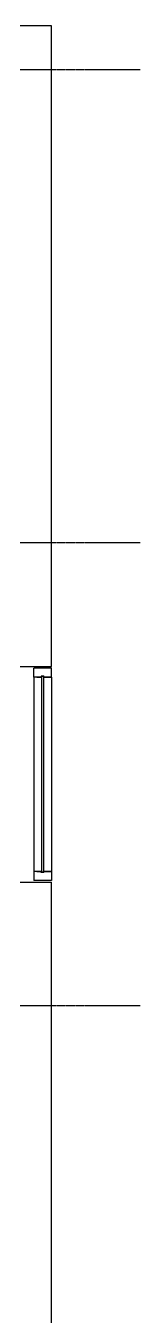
# Model space of a CAD drawing. Header units: millimetres. Extents: x 18456 to 179493, y -203649 to 469211.
# Drawn here: x 121797 to 122429, y -29425 to -22131 of the extents above; entities that cross this region are included whole.
import ezdxf

# ---------------------------------------------------------------- set-up
doc = ezdxf.new("R2010")
doc.units = ezdxf.units.MM
doc.linetypes.add('X-평면도(기본형)$0$CEN', pattern=[52.5, 50, -1, 0.5, -1])
for name, color, linetype, true_color in [('X-평면도(기본형)$0$CEN', 1, 'X-평면도(기본형)$0$CEN', 0xff0000), ('X-평면도(기본형)$0$W1', 2, 'Continuous', 0xffff00), ('X-평면도(기본형)$0$WID', 4, 'Continuous', 0x00ffff)]:
    doc.layers.add(name, color=color, linetype=linetype, true_color=true_color)

# ---------------------------------------------------------------- blocks, each defined once
blk = doc.blocks.new('X-평면도(기본형)$0$cw1200')
at = {"layer": 'X-평면도(기본형)$0$WID'}
for p, q in [((0, 0), (0, -100)), ((50, 0), (0, 0)), ((50, -41), (50, 0)), ((50, 0), (50, -41)), ((1150, -41), (1150, 0)), ((1150, 0), (1200, 0)), ((1150, 0), (1150, -41)), ((1200, 0), (1200, -100)), ((50, -41), (44.5, -42.8)), ((44.5, -42.8), (44.5, -57.2)), ((50, -59), (44.5, -57.2)), ((46.5, -44), (1153.5, -44)), ((46.5, -44), (46.5, -56)), ((46.5, -56), (1153.5, -56)), ((50, -82), (50, -59)), ((50, -59), (50, -100)), ((1150, -41), (1155.5, -42.8)), ((1150, -59), (1155.5, -57.2)), ((1150, -82), (1150, -59)), ((1150, -59), (1150, -100)), ((1153.5, -44), (1153.5, -56)), ((1153.5, -44), (1153.5, -56)), ((1155.5, -42.8), (1155.5, -57.2)), ((50, -100), (0, -100)), ((1150, -100), (1200, -100))]:
    blk.add_line(p, q, dxfattribs=at)
at = {"layer": 'X-평면도(기본형)$0$WID', "color": 8, "true_color": 0x808080}
for p, q in [((50, 0), (1150, 0)), ((50, -100), (1150, -100))]:
    blk.add_line(p, q, dxfattribs=at)
at = {"layer": 'X-평면도(기본형)$0$WID'}
for points in [[(50, -40.2), (52.7, -41.6), (53.3, -42.6), (53.8, -44)], [(50, -59.8), (52.7, -58.4), (53.3, -57.4), (53.8, -56)], [(1150, -40.2), (1147.3, -41.6), (1146.7, -42.6), (1146.2, -44)], [(1150, -59.8), (1147.3, -58.4), (1146.7, -57.4), (1146.2, -56)]]:
    blk.add_lwpolyline(points, dxfattribs=at)

msp = doc.modelspace()

# ---------------------------------------------------------------- linework, layer by layer
at = {"layer": 'X-평면도(기본형)$0$CEN'}
for p, q in [((122429.4, -22380.6), (117944.4, -22380.6)), ((122429.4, -25055.6), (118429.4, -25055.6)), ((122429.4, -27675.6), (118429.4, -27675.6))]:
    msp.add_line(p, q, dxfattribs=at)
at = {"layer": 'X-평면도(기본형)$0$W1'}
for p, q in [((121929.4, -22130.6), (117944.4, -22130.6)), ((121929.4, -25755.6), (121929.4, -22130.6)), ((121429.4, -25755.6), (121929.4, -25755.6)), ((121429.4, -26975.6), (121929.4, -26975.6)), ((121929.4, -31285.6), (121929.4, -26975.6))]:
    msp.add_line(p, q, dxfattribs=at)

# ---------------------------------------------------------------- block references
at = {"rotation": 270}
msp.add_blockref('X-평면도(기본형)$0$cw1200', (121929.4, -25765.6), dxfattribs=at)

doc.saveas('drawing.dxf')
